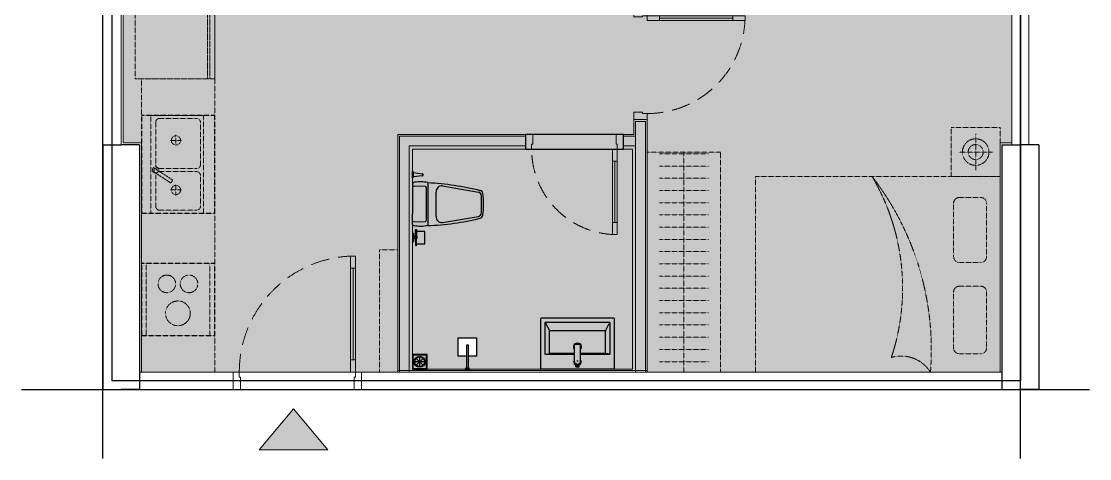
# Model space of a CAD drawing. Header units: millimetres. Extents: x -623 to 8110, y -735 to 8898.
# Drawn here: x -623 to 8110, y -735 to 2840 of the extents above; entities that cross this region are included whole.
import ezdxf

# ---------------------------------------------------------------- set-up
doc = ezdxf.new("R2010")
doc.units = ezdxf.units.MM
doc.set_wipeout_variables(frame=1)
for name, pattern in [('3PN B$0$HIDDENX2', [0.75, 0.5, -0.25]), ('CONTINOUS', [0]), ('HIDDEN', [9.525, 6.35, -3.175]), ('HIDDENX2', [0.75, 0.5, -0.25])]:
    doc.linetypes.add(name, pattern=pattern)
doc.layers.get('0').update_dxf_attribs({"color": 231})
doc.layers.get('DefPoints').update_dxf_attribs({"color": 191})
for name, color, linetype in [('2PN A1$0$KT - Net Nhat', 8, 'Continuous'), ('A-CONC', 2, 'Continuous'), ('A-EQPM', 127, 'Continuous')]:
    doc.layers.add(name, color=color, linetype=linetype)
doc.layers.add('A-AREA-WALL-CENTER', color=210, linetype='Continuous', plot=False)
for name, color, linetype, lineweight in [('A-Dien tich TT', 152, 'HIDDENX2', 5), ('A-DOOR', 142, 'Continuous', 9), ('A-FNSH', 253, 'Continuous', 9), ('A-FURN', 251, 'HIDDEN', 5), ('A-Hatch mau co cau', 7, 'Continuous', 9), ('A-PATT', 252, 'Continuous', 9), ('A-WALL', 1, 'Continuous', 13), ('A-WALL-INT', 31, 'Continuous', 20), ('A-WALL-PRTN', 6, 'Continuous', 9)]:
    doc.layers.add(name, color=color, linetype=linetype, lineweight=lineweight)

# ---------------------------------------------------------------- blocks, each defined once
blk = doc.blocks.new('E-CHUNG-GATHOATSAN-01')
at = {"ltscale": 2}
for p, q in [((88.3, 88.3), (31.7, 31.7)), ((88.3, 31.7), (31.7, 88.3)), ((60, 20), (60, 100)), ((100, 60), (20, 60))]:
    blk.add_line(p, q, dxfattribs=at)
for points in [[(120, 120), (0, 120), (0, 0), (120, 0)], [(115, 115), (5, 115), (5, 5), (115, 5)]]:
    blk.add_lwpolyline(points, close=True, dxfattribs=at)
for radius in [45, 40]:
    blk.add_circle((60, 60), radius, dxfattribs=at)
blk = doc.blocks.new('E-VS-VOISENTAM-01')
at = {"color": 0}
blk.add_wipeout([(-6.3, -17.9), (-6.3, -7.6), (-105.3, -7.6), (-105.3, -75.1), (-255.3, -75.1), (-255.3, 74.9), (-105.3, 74.9), (-105.3, 7.4), (-6.3, 7.4), (-6.3, 17.9), (0, 17.9), (0, -17.9)], dxfattribs=at)
blk.add_lwpolyline([(-105.3, -7.6), (-105.3, -75.1), (-255.3, -75.1), (-255.3, 74.9), (-105.3, 74.9), (-105.3, 7.4)], dxfattribs=at)
for points in [[(-195.1, -7.6), (-6.3, -7.6), (-6.3, 7.4), (-195.1, 7.4)], [(-6.3, -17.9), (0, -17.9), (0, 17.9), (-6.3, 17.9)]]:
    blk.add_lwpolyline(points, close=True, dxfattribs=at)
blk = doc.blocks.new('E-VS-BONCAU-01')
for p, q in [((-145.5, -13.9), (-139.8, 0.5)), ((-148.9, -57.3), (-145.5, -13.9)), ((-146.2, -104.4), (-148.9, -57.3)), ((145.4, -15), (148.5, -58.4)), ((148.5, -58.4), (145.4, -105.5)), ((213.1, -0.8), (265.4, -1)), ((221.8, -9.6), (256.7, -9.7)), ((230.2, -79.4), (221.8, -9.6)), ((256.7, -9.7), (247.7, -79.5)), ((-0.5, -126.3), (-176.3, -125.6)), ((-136.7, -112.2), (-146.2, -104.4)), ((-0.4, -113.3), (-136.7, -112.2)), ((-0.5, -126.3), (-0.5, -126.3)), ((175.4, -127), (-0.5, -126.3)), ((135.8, -113.2), (-0.4, -113.3)), ((145.4, -105.5), (135.8, -113.2)), ((-150.9, -245), (-101.2, -539.8)), ((-100, -194.5), (98.5, -195.2)), ((149, -246.1), (97.1, -540.5)), ((-71.2, -564.4), (-2.2, -564.6)), ((-2.2, -564.6), (66.9, -564.9))]:
    blk.add_line(p, q)
for points in [[(-307.4, -12.3), (-240.3, -12.3), (-240.3, 0.4), (-307.4, 0.4)], [(-324.6, -100.9), (-223.3, -100.9), (-223.3, -24.5), (-324.6, -24.5)], [(-281.4, -35.9), (-281.4, -12.3), (-266.2, -12.3), (-266.2, -35.9)]]:
    blk.add_lwpolyline(points, close=True)
for points in [[(160.1, -0.6), (0, 0), (-160.1, 0.6)], [(139.8, -0.5), (145.4, -15)]]:
    blk.add_lwpolyline(points)
for points in [[(-337.2, -33.4), (-281.4, -33.4), (-281.4, -26.6), (-337.2, -26.6, 1)], [(-210.5, -33.4), (-266.2, -33.4), (-266.2, -26.6), (-210.5, -26.6, -1)]]:
    blk.add_lwpolyline(points, format="xyb", close=True)
for centre, radius, start, end in [((225.4, 2.7), 12.8, 195.93034, 253.62994), ((238.9, -79.4), 8.72, 179.78014, 359.78014), ((253.1, 2.6), 12.8, 285.93034, 343.62994)]:
    blk.add_arc(centre, radius, start, end)
for centre, major_axis, ratio, start_param, end_param in [((-160.1, -17.6), (-12.9, -12.8), 1, 3.926991, 5.363819), ((-160.1, -17.6), (-12.9, -12.8), 1, 3.926991, 5.363819), ((-160.1, -17.6), (-12.9, -12.8), 1, 3.926991, 5.363819), ((160, -18.8), (-12.9, -12.8), 1, 2.490163, 3.926991), ((160, -18.8), (-12.9, -12.8), 1, 2.490163, 3.926991), ((-309.7, -59.9), (-491.9, 11.9), 0.754969, 2.992228, 3.290957), ((1638.9, -88), (-275.8, 1956.4), 0.917923, 1.461172, 1.68042), ((-105.7, -239.6), (-32.1, 32.3), 1, 5.374496, 7.190108), ((103.9, -240.4), (-32.3, -32.1), 1, 2.23467, 4.050282), ((-85.9, -545.6), (-22.1, -22), 1, -0.518895, 0.614897), ((-85.9, -545.6), (-22.1, -22), 1, -0.518895, 0.614897), ((-71, -533.5), (-21.8, 21.9), 1, 0.993435, 2.351364), ((-9.9, -27.7), (-393.7, -390.7), 1, 0.641923, 0.802984), ((-9.9, -27.7), (-393.7, -390.7), 1, 0.641923, 0.802984), ((9.6, -27.8), (-390.7, 393.7), 1, 2.338609, 2.49967), ((9.6, -27.8), (-390.7, 393.7), 1, 2.338609, 2.49967), ((66.9, -534), (-21.8, 21.9), 1, 2.361025, 3.718954), ((81.7, -546.2), (-22.1, -22), 1, 0.955899, 2.089692), ((81.7, -546.2), (-22.1, -22), 1, 0.955899, 2.089692)]:
    blk.add_ellipse(centre, major_axis=major_axis, ratio=ratio, start_param=start_param, end_param=end_param)
at = {"extrusion": (0, 0, -1)}
for centre, major_axis, ratio, start_param, end_param in [((309.2, -62.3), (492, 8.1), 0.754969, 2.992228, 3.290957), ((-1639.5, -75.4), (-290.8, -1954.2), 0.917923, 4.602765, 4.822013)]:
    blk.add_ellipse(centre, major_axis=major_axis, ratio=ratio, start_param=start_param, end_param=end_param, dxfattribs=at)
blk = doc.blocks.new('A$C99de5d64')
at = {"layer": 'A-Hatch mau co cau', "true_color": 0xb30000}
h = blk.add_hatch(color=12, dxfattribs=at)
h.dxf.hatch_style = 1
h.paths.add_polyline_path([(-174.8, 210), (0, 0), (175.2, 210)])
at = {"layer": 'A-Hatch mau co cau', "color": 12, "true_color": 0xb30000}
blk.add_lwpolyline([(-174.8, 210), (0, 0), (175.2, 210)], close=True, dxfattribs=at)
blk = doc.blocks.new('*U20')
blk.add_line((-100, 70), (-850, 70))
for points in [[(140, 1050), (140, 990), (40, 990), (40, 1000), (0, 1000), (0, 1050)], [(0, 50), (-950, 50), (-950, 90), (0, 90)], [(-100, 50), (-100, 90), (-850, 90), (-850, 50)], [(140, 0), (140, 60), (40, 60), (40, 50), (0, 50), (0, 0)]]:
    blk.add_lwpolyline(points, close=True)
at = {"linetype": '3PN B$0$HIDDENX2', "ltscale": 300}
blk.add_arc((0, 50), 950, 90, 180, dxfattribs=at)
blk = doc.blocks.new('*U27')
blk.add_line((-100, -70), (-600, -70))
for points in [[(120, 0), (120, -60), (40, -60), (40, -50), (0, -50), (0, 0)], [(0, -50), (-700, -50), (-700, -90), (0, -90)], [(-100, -50), (-100, -90), (-600, -90), (-600, -50)], [(120, -800), (120, -740), (40, -740), (40, -750), (0, -750), (0, -800)]]:
    blk.add_lwpolyline(points, close=True)
at = {"linetype": '3PN B$0$HIDDENX2', "ltscale": 300}
blk.add_arc((0, -50), 700, 180, 270, dxfattribs=at)
blk = doc.blocks.new('F-PN-TUGIAY-01')
at = {"linetype": 'HIDDEN', "ltscale": 0.3}
blk.add_lwpolyline([(0, -1000), (150, -1000), (150, 0), (0, 0)], close=True, dxfattribs=at)
blk = doc.blocks.new('F-PN-GIUONG-2000X1600')
at = {"linetype": 'HIDDEN', "ltscale": 0.3}
for p, q in [((332.5, -150.5), (159.2, -150.5)), ((111.4, -198.4), (111.4, -655.8)), ((380.4, -655.8), (380.4, -198.4)), ((159.2, -703.7), (332.5, -703.7)), ((111.4, -1381), (111.4, -944.2)), ((159.2, -896.3), (332.5, -896.3)), ((380.4, -944.2), (380.4, -1381)), ((332.5, -1428.8), (159.2, -1428.8))]:
    blk.add_line(p, q, dxfattribs=at)
blk.add_lwpolyline([(2000, 0), (2000, -1600), (0, -1600), (0, 0), (2000, 0)], dxfattribs=at)
for centre, radius, start, end in [((2879.5, -182.5), 2316.9, 175.48135, 217.72002), ((808.7, 149.5), 281.8, 212.03819, 286.6668), ((159.2, -198.4), 47.8, 90, 180), ((332.5, -198.4), 47.8, 0, 90), ((2591, -687.7), 1793.5, 161.56279, 210.57443), ((159.2, -655.8), 47.8, 180, 270), ((332.5, -655.8), 47.8, 270, 0), ((159.2, -944.2), 47.8, 90, 180), ((332.5, -944.2), 47.8, 0, 90), ((159.2, -1381), 47.8, 180, 270), ((332.5, -1381), 47.8, 270, 0)]:
    blk.add_arc(centre, radius, start, end, dxfattribs=at)
blk = doc.blocks.new('*U23')
blk.add_line((-100, -70), (-700, -70))
for points in [[(110, 0), (110, -60), (40, -60), (40, -50), (0, -50), (0, 0)], [(0, -50), (-800, -50), (-800, -90), (0, -90)], [(-100, -50), (-100, -90), (-700, -90), (-700, -50)], [(110, -900), (110, -840), (40, -840), (40, -850), (0, -850), (0, -900)]]:
    blk.add_lwpolyline(points, close=True)
at = {"linetype": '3PN B$0$HIDDENX2', "ltscale": 300}
blk.add_arc((0, -50), 800, 180, 270, dxfattribs=at)
blk = doc.blocks.new('E-CHUNG-TULANH-01')
at = {"linetype": 'HIDDEN', "ltscale": 0.3}
for p, q in [((300, 650), (0, 650)), ((0, 650), (0, 610)), ((0, 650), (555, 650)), ((0, 610), (0, 650)), ((310, 650), (300, 650)), ((555, 650), (310, 650)), ((615, 660), (555, 660)), ((555, 660), (555, 650)), ((555, 660), (555, 640)), ((615, 660), (555, 660)), ((555, 640), (615, 640)), ((615, 650), (615, 660)), ((615, 640), (615, 660)), ((650, 650), (615, 650)), ((650, 610), (650, 650)), ((650, 650), (650, 610)), ((0, 610), (650, 610)), ((650, 610), (0, 610)), ((0, 590), (0, 0)), ((650, 590), (0, 590)), ((0, 590), (650, 590)), ((0, 0), (0, 590)), ((650, 0), (650, 590)), ((650, 590), (650, 0))]:
    blk.add_line(p, q, dxfattribs=at)
blk.add_lwpolyline([(0, 0), (650, 0), (650, 590), (0, 590)], close=True, dxfattribs=at)
blk = doc.blocks.new('*U35')
at = {"linetype": 'HIDDEN', "ltscale": 0.3}
for p, q in [((86.1, 499.5), (86.1, 101.1)), ((186.1, 499.5), (186.1, 101.1)), ((286.1, 499.5), (286.1, 101.1)), ((386.1, 499.5), (386.1, 101.1)), ((486.1, 499.5), (486.1, 101.1)), ((586.1, 499.5), (586.1, 101.1)), ((686.1, 499.5), (686.1, 101.1)), ((786.1, 499.5), (786.1, 101.1)), ((886.1, 499.5), (886.1, 101.1)), ((986.1, 499.5), (986.1, 101.1)), ((1086.1, 499.5), (1086.1, 101.1)), ((1186.1, 499.5), (1186.1, 101.1)), ((1286.1, 499.5), (1286.1, 101.1)), ((1386.1, 499.5), (1386.1, 101.1)), ((1486.1, 499.5), (1486.1, 101.1)), ((1586.1, 499.5), (1586.1, 101.1)), ((1686.1, 499.5), (1686.1, 101.1)), ((1786.1, 499.5), (1786.1, 101.1)), ((0, 300), (1800, 300))]:
    blk.add_line(p, q, dxfattribs=at)
blk.add_lwpolyline([(0, 0), (1800, 0), (1800, 600), (0, 600)], close=True, dxfattribs=at)
blk = doc.blocks.new('F-PN-DONGIUONG-01')
at = {"linetype": 'HIDDEN', "ltscale": 0.3}
for p, q in [((-200, -348.1), (-200, -51.9)), ((-338.8, -200), (-61.2, -200))]:
    blk.add_line(p, q, dxfattribs=at)
blk.add_lwpolyline([(0, -400), (-400, -400), (-400, 0), (0, 0)], close=True, dxfattribs=at)
for radius in [108.5, 61.3]:
    blk.add_circle((-200, -200), radius, dxfattribs=at)
blk = doc.blocks.new('E-BEP-BEP-03LO')
at = {"ltscale": 0.3}
blk.add_lwpolyline([(560, -590), (40, -590), (40, 0), (560, 0)], close=True, dxfattribs=at)
for centre, radius in [((298.3, -181.4), 101.2), ((207.6, -422.3), 72), ((389.1, -422.3), 72)]:
    blk.add_circle(centre, radius, dxfattribs=at)
at = {"layer": 'DefPoints', "color": 250, "linetype": 'HIDDEN', "ltscale": 0.3}
blk.add_lwpolyline([(0, 0), (600, 0), (600, -590), (0, -590)], close=True, dxfattribs=at)
blk = doc.blocks.new('E-BEP-BORUABAT-02')
at = {"ltscale": 0.3}
for p, q in [((25, -452.2), (25, -132.2)), ((55, -117.2), (405, -117.2)), ((435, -452.2), (435, -132.2)), ((460, -452.2), (460, -132.2)), ((745, -117.2), (490, -117.2)), ((775, -452.2), (775, -132.2)), ((404.5, -482.2), (55.5, -482.2)), ((490.5, -482.2), (744.5, -482.2))]:
    blk.add_line(p, q, dxfattribs=at)
at = {"ltscale": 0.3, "extrusion": (-1.67159e-29, -3.30872e-24, -1)}
for p, q in [((205, -237.2), (205, -327.2)), ((610, -237.2), (610, -327.2)), ((160, -282.2), (250, -282.2)), ((655, -282.2), (565, -282.2))]:
    blk.add_line(p, q, dxfattribs=at)
at = {"ltscale": 0.3}
blk.add_lwpolyline([(800, -507.2), (0, -507.2), (0, -77.2), (800, -77.2)], close=True, dxfattribs=at)
for points in [[(526.8, -252.8), (432.7, -108)], [(457.3, -93.9), (551.5, -238.7)]]:
    blk.add_lwpolyline(points, dxfattribs=at)
for centre in [(205, -282.2), (610, -282.2)]:
    blk.add_circle(centre, 37.5, dxfattribs=at)
for centre, radius, start, end in [((55, -147.2), 30, 89.99971, 179.99971), ((404.9, -147.2), 30.1, 0.12016, 89.94977), ((445.5, -115.7), 25.7, 331.89153, 264.77328), ((445, -115.9), 14.2, 29.73488, 209.73488), ((490.1, -147.2), 30.1, 90.04965, 179.87926), ((745, -147.2), 30, 359.99971, 89.99971), ((527.9, -226), 26.9, 267.84409, 331.62567), ((55.4, -451.7), 30.4, 180.80983, 270.13661), ((404.2, -451.4), 30.8, 270.61845, 358.50448), ((490.8, -451.4), 30.8, 181.49494, 269.38097), ((744.6, -451.7), 30.4, 269.86281, 359.18959)]:
    blk.add_arc(centre, radius, start, end, dxfattribs=at)
at = {"layer": 'DefPoints', "color": 250, "linetype": 'HIDDEN', "ltscale": 0.3}
blk.add_lwpolyline([(800, -600), (0, -600), (0, 0), (800, 0)], close=True, dxfattribs=at)
blk = doc.blocks.new('*U69')
at = {"ltscale": 0.3}
blk.add_lwpolyline([(600, 2400), (0, 2400), (0, 0), (600, 0)], close=True, dxfattribs=at)
blk = doc.blocks.new('E-VS-LAVABO-02')
at = {"extrusion": (0, 0, -1)}
for p, q in [((-300, 6), (-300, 414)), ((-294, 420), (294, 420)), ((-265, 126), (-265, 379)), ((-259, 385), (259, 385)), ((-230.4, 317.6), (-258.8, 374.4)), ((230.4, 317.6), (258.8, 374.4)), ((265, 379), (265, 126)), ((300, 414), (300, 6)), ((-230, 133.5), (-230, 309)), ((-224, 315), (224, 315)), ((230, 133.5), (230, 309)), ((-22, 203.7), (22, 203.7)), ((-24, 120), (-259, 120)), ((-257.6, 123), (-232.4, 128.4)), ((-24, 127.5), (-224, 127.5)), ((224, 127.5), (24, 127.5)), ((259, 120), (24, 120)), ((257.6, 123), (232.4, 128.4)), ((294, 0), (-294, 0)), ((-25.4, 70), (-26.5, 70)), ((-24, 70), (-24, 71.6)), ((-15.5, 48.2), (-13.1, 48.2)), ((-12.5, 44.1), (-12.5, 48.5)), ((-12.5, 19.6), (-12.5, 33.7)), ((-10.5, 35.7), (-7.5, 35.7)), ((10.5, 17.6), (-10.5, 17.6)), ((7.5, 35.5), (-7.5, 35.5)), ((5, 65), (-5, 65)), ((7.5, 35.7), (10.5, 35.7)), ((12.5, 43.8), (13.1, 43.8)), ((12.5, 19.6), (12.5, 33.7)), ((13.1, 46), (14.9, 46)), ((14.9, 43.8), (15.5, 43.8)), ((26.5, 70), (25.4, 70))]:
    blk.add_line(p, q, dxfattribs=at)
at = {"extrusion": (0, 0, -1), "flags": 128}
for points in [[(24, 39), (24, 201.7), (24, 202.4)], [(-24, 39), (-24, 201.7), (-24, 202.4)], [(-22, 37), (-15.6, 37), (15.6, 37), (22, 37)], [(12, 35), (14.4, 36.3), (15.6, 37)], [(12.8, 48.8), (15.5, 48.8), (15.5, 48.2), (13.1, 48.2), (13.1, 44.4), (15.5, 44.4), (15.5, 43.8), (12.8, 43.8), (15.5, 43.8)], [(11, 34), (10.5, 34), (-10.5, 34), (-11, 34)], [(10.5, 28.1), (0, 28.1), (-10.5, 28.1)], [(-15.6, 37), (-14.4, 36.3), (-12, 35)]]:
    blk.add_lwpolyline(points, dxfattribs=at)
for points in [[(22, 204.4), (-22, 204.4)], [(-12.5, 48.8), (-12.5, 43.8), (-13.1, 43.8), (-13.1, 46), (-14.9, 46), (-14.9, 43.8), (-15.5, 43.8), (-15.5, 48.8), (-14.9, 48.8), (-14.9, 46.6), (-13.1, 46.6), (-13.1, 48.8)]]:
    blk.add_lwpolyline(points, close=True, dxfattribs=at)
at = {"extrusion": (0, 0, -1)}
for centre, radius, start, end in [((294, 414), 6, 0, 90), ((259, 379), 6, 0, 90), ((-259, 379), 6, 90, 180), ((-294, 414), 6, 90, 180), ((224, 309), 6, 0, 90), ((-224, 309), 6, 90, 180), ((0, 185), 31, 320.62686, 219.37314), ((22, 201.7), 1.99, 0.21514, 90.21353), ((-22, 201.7), 1.99, 89.78647, 179.78486), ((259, 126), 6, 270, 0), ((224, 133.5), 6, 270, 0), ((-224, 133.5), 6, 180, 270), ((-259, 126), 6, 180, 270), ((294, 6), 6, 270, 0), ((0, 59.7), 27.5, 330.77713, 28.28414), ((0, 59.7), 26.5, 334.91237, 24.22074), ((22, 39), 2, 270, 0), ((12.8, 48.5), 0.298, 89.78647, 179.78486), ((12.8, 44.1), 0.298, 180.21514, 270.21353), ((12.8, 44.1), 0.298, 180.21514, 270.21353), ((10.5, 33.7), 2, 0, 39.64467), ((11, 32.5), 1.5, 0, 90), ((11, 29.6), 1.5, 270, 0), ((10.5, 19.6), 2, 270, 0), ((10.5, 33.7), 2, 40.21561, 90), ((-10.5, 33.7), 2, 90, 139.5327), ((-10.5, 19.6), 2, 180, 270), ((-11, 32.5), 1.5, 90, 180), ((-11, 29.6), 1.5, 180, 270), ((-10.5, 33.7), 2, 140.36277, 180), ((-22, 39), 2, 180, 270), ((0, 59.7), 26.5, 154.68391, 205.08763), ((0, 59.7), 27.5, 151.64819, 209.22287), ((-294, 6), 6, 180, 270)]:
    blk.add_arc(centre, radius, start, end, dxfattribs=at)
for centre, major_axis, start_param, end_param in [((-22, 202.4), (2, 0), 1.570796, 3.141593), ((22, 202.4), (-2, 0), 3.141593, 4.712389)]:
    blk.add_ellipse(centre, major_axis=major_axis, ratio=0.984382, start_param=start_param, end_param=end_param)
for points, knots in [([(-24, 70.6), (-24, 70.8), (-24, 71.4), (-24, 72.7), (-24, 74.5), (-24, 76.5), (-24, 78.3), (-24, 79.4), (-24, 79.7)], [0, 0, 0, 0, 0.170042, 0.387138, 0.569985, 0.748798, 0.931358, 1, 1, 1, 1]), ([(-10.5, 28.1), (-10.6, 28.1), (-10.7, 28.1), (-10.8, 28.1), (-11, 28.1), (-11, 28.1), (-11, 28.1)], [0, 0, 0, 0, 0.250855, 0.500152, 0.749125, 1, 1, 1, 1]), ([(10.5, 28.1), (10.6, 28.1), (10.7, 28.1), (10.8, 28.1), (11, 28.1), (11, 28.1), (11, 28.1)], [0, 0, 0, 0, 0.250855, 0.500152, 0.749125, 1, 1, 1, 1]), ([(24, 70.6), (24, 70.8), (24, 71.4), (24, 72.7), (24, 74.5), (24, 76.5), (24, 78.3), (24, 79.4), (24, 79.7)], [0, 0, 0, 0, 0.170042, 0.387138, 0.569985, 0.748798, 0.931358, 1, 1, 1, 1])]:
    blk.add_open_spline(points, degree=3, knots=knots)

msp = doc.modelspace()

# ---------------------------------------------------------------- hatches: boundary and pattern name
at = {"layer": 'A-PATT', "ltscale": 0.3, "true_color": 0xb8c7d1}
h = msp.add_hatch(color=9, dxfattribs=at)
h.dxf.hatch_style = 1
h.paths.add_polyline_path([(3768.4, 3726.1), (4308.4, 3726.1), (4308.4, 3026.1), (3768.4, 3026.1)], flags=16)
h.paths.add_polyline_path([(6128.4, 6316.1), (5978.4, 6316.1), (5978.4, 8166.1), (2743.4, 8165.2), (2743.4, 8181.1), (343.4, 8181.1), (343.4, 7329.9), (543.4, 7331.3), (543.4, 7130.9), (343.4, 7131.1), (343.4, 6981.1), (358.4, 6981.1), (358.4, 6316.1), (208.4, 6316.1), (208.4, 1846.1), (358.4, 1846.1), (358.4, -28.9), (2453.4, -28.9), (2453.4, -13.9), (3483.4, -13.9), (4493.4, -13.9), (4493.4, -28.9), (7378.4, -28.9), (7378.4, 1846.1), (7473.4, 1846.1), (7473.4, 3176.1), (7273.1, 3176.1), (7273.4, 3826.1), (7473.4, 3826.1), (7473.4, 5581.1), (6128.4, 5581.3)])

# ---------------------------------------------------------------- linework, layer by layer
at = {"layer": '2PN A1$0$KT - Net Nhat'}
msp.add_lwpolyline([(4298.4, 1916.1), (3498.4, 1916.1), (3498.4, 1796.1), (4298.4, 1796.1)], close=True, dxfattribs=at)
at = {"layer": 'A-AREA-WALL-CENTER'}
msp.add_lwpolyline([(118.4, 8331.1), (343.4, 8331.1), (343.4, 8331.1), (2743.4, 8331.1), (2743.4, 8256.1), (6218.4, 8256.1), (6218.4, 5731.5), (7543.4, 5731.1), (7543.4, -98.9), (118.4, -98.9)], close=True, dxfattribs=at)
at = {"layer": 'A-CONC'}
for p, q in [((43.4, 1831.1), (193.4, 1831.1)), ((43.4, 1831.1), (43.4, -168.9)), ((343.4, 1831.1), (193.4, 1831.1)), ((343.4, 1831.1), (343.4, -168.9)), ((7393.4, 1831.1), (7543.4, 1831.1)), ((7393.4, 1831.1), (7393.4, -168.9)), ((7693.4, 1831.1), (7543.4, 1831.1)), ((7693.4, 1831.1), (7693.4, -168.9)), ((43.4, -168.9), (193.4, -168.9)), ((343.4, -168.9), (193.4, -168.9)), ((7393.4, -168.9), (7543.4, -168.9)), ((7693.4, -168.9), (7543.4, -168.9))]:
    msp.add_line(p, q, dxfattribs=at)
at = {"layer": 'A-FNSH'}
for p, q in [((193.4, 6331.1), (193.4, 1831.1)), ((208.4, 6316.1), (208.4, 1846.1)), ((208.4, 1846.1), (358.4, 1846.1)), ((358.4, 1846.1), (358.4, -28.9)), ((193.4, 1831.1), (343.4, 1831.1)), ((343.4, 1831.1), (343.4, -28.9)), ((343.4, -28.9), (350.9, -28.9)), ((358.4, -28.9), (350.9, -28.9))]:
    msp.add_line(p, q, dxfattribs=at)
at = {"layer": 'A-FNSH', "ltscale": 0.3}
for p, q in [((4493.4, 2036.1), (4383.4, 2036.1)), ((4383.4, 2036.1), (4383.4, 1916.1)), ((4478.4, 2021.1), (4398.4, 2021.1)), ((4398.4, 2021.1), (4398.4, 1901.1)), ((4478.4, -28.9), (4478.4, 2021.1)), ((4493.4, -28.9), (4493.4, 2036.1)), ((3498.4, 1916.1), (2453.4, 1916.1)), ((2453.4, 1916.1), (2453.4, -28.9)), ((3498.4, 1901.1), (2468.4, 1901.1)), ((2468.4, 1901.1), (2468.4, -28.9)), ((3498.4, 1916.1), (3498.4, 1908.6)), ((3498.4, 1901.1), (3498.4, 1908.6)), ((4383.4, 1916.1), (4298.4, 1916.1)), ((4298.4, 1916.1), (4298.4, 1908.6)), ((4298.4, 1901.1), (4298.4, 1908.6)), ((4398.4, 1901.1), (4298.4, 1901.1)), ((7473.4, 1846.1), (7378.4, 1846.1)), ((7378.4, 1846.1), (7378.4, -28.9)), ((7473.4, 1846.1), (7473.4, 1838.6)), ((7473.4, 1831.1), (7473.4, 1838.6)), ((2548.4, -28.9), (2548.4, 1821.1)), ((2548.4, 1821.1), (3498.4, 1821.1)), ((2573.4, -3.9), (2573.4, 1796.1)), ((2573.4, 1796.1), (3498.4, 1796.1)), ((3498.4, 1821.1), (3498.4, 1808.6)), ((3498.4, 1796.1), (3498.4, 1808.6)), ((4298.4, 1821.1), (4298.4, 1808.6)), ((4298.4, 1821.1), (4398.4, 1821.1)), ((4298.4, 1796.1), (4298.4, 1808.6)), ((4298.4, 1796.1), (4373.4, 1796.1)), ((4373.4, 1796.1), (4373.4, -3.9)), ((4398.4, 1821.1), (4398.4, -28.9)), ((7473.4, 1831.1), (7393.4, 1831.1)), ((7393.4, 1831.1), (7393.4, -28.9)), ((2453.4, -28.9), (2460.9, -28.9)), ((2468.4, -28.9), (2460.9, -28.9)), ((3498.4, -28.9), (2548.4, -28.9)), ((3520.1, -3.9), (2573.4, -3.9)), ((4398.4, -28.9), (3498.4, -28.9)), ((3498.4, -28.9), (3498.4, -28.9)), ((4373.4, -3.9), (3520.1, -3.9)), ((3520.1, -3.9), (3520.1, -3.9)), ((4478.4, -28.9), (4485.9, -28.9)), ((4493.4, -28.9), (4485.9, -28.9)), ((7378.4, -28.9), (7385.9, -28.9)), ((7393.4, -28.9), (7385.9, -28.9))]:
    msp.add_line(p, q, dxfattribs=at)
at = {"layer": 'A-WALL'}
for p, q in [((4398.4, -28.9), (4398.4, 2021.1)), ((4398.4, 2021.1), (4438.4, 2021.1)), ((4478.4, 2021.1), (4438.4, 2021.1)), ((4478.4, -28.9), (4478.4, 2021.1)), ((2468.4, -28.9), (2468.4, 1901.1)), ((2468.4, 1901.1), (3498.4, 1901.1)), ((3498.4, 1901.1), (3498.4, 1861.1)), ((3498.4, 1821.1), (3498.4, 1861.1)), ((4398.4, 1901.1), (4298.4, 1901.1)), ((4298.4, 1901.1), (4298.4, 1861.1)), ((4298.4, 1821.1), (4298.4, 1861.1)), ((4398.4, 1901.1), (4398.4, 1861.1)), ((4398.4, 1821.1), (4398.4, 1861.1)), ((2548.4, -28.9), (2548.4, 1821.1)), ((2548.4, 1821.1), (3498.4, 1821.1)), ((4398.4, 1821.1), (4298.4, 1821.1)), ((2468.4, -28.9), (2508.4, -28.9)), ((2548.4, -28.9), (2508.4, -28.9)), ((4398.4, -28.9), (4438.4, -28.9)), ((4478.4, -28.9), (4438.4, -28.9))]:
    msp.add_line(p, q, dxfattribs=at)
at = {"layer": 'A-WALL-INT'}
for p, q in [((7473.4, 1831.1), (7473.4, 5731.1)), ((7613.4, 1831.1), (7613.4, 5731.1)), ((7473.4, 1831.1), (7543.4, 1831.1)), ((7613.4, 1831.1), (7543.4, 1831.1)), ((343.4, -28.9), (343.4, -98.9)), ((343.4, -28.9), (1108.4, -28.9)), ((1108.4, -28.9), (1108.4, -98.9)), ((2158.4, -28.9), (2158.4, -98.9)), ((7393.4, -28.9), (7393.4, -98.9)), ((343.4, -168.9), (343.4, -98.9)), ((343.4, -168.9), (1108.4, -168.9)), ((1108.4, -168.9), (1108.4, -98.9)), ((2158.4, -168.9), (2158.4, -98.9)), ((7393.4, -168.9), (2158.4, -168.9)), ((7393.4, -168.9), (7393.4, -98.9))]:
    msp.add_line(p, q, dxfattribs=at)
at = {"layer": 'A-WALL-PRTN'}
for p, q in [((43.4, 6331.1), (43.4, 1831.1)), ((193.4, 6331.1), (193.4, 1831.1)), ((43.4, 1831.1), (118.4, 1831.1)), ((193.4, 1831.1), (118.4, 1831.1))]:
    msp.add_line(p, q, dxfattribs=at)
at = {"layer": 'DefPoints', "ltscale": 0.3}
for p, q in [((43.4, -735.5), (43.4, 8897.7)), ((7543.4, -735.5), (7543.4, 8897.7)), ((-623.2, -168.9), (8109.9, -168.9))]:
    msp.add_line(p, q, dxfattribs=at)

# ---------------------------------------------------------------- block references
at = {"xscale": 1.600000000000002, "yscale": 1.600000000000002, "zscale": 1.600000000000002, "rotation": 180}
msp.add_blockref('A$C99de5d64', (1601.4, -328.5), dxfattribs=at)
at = {"layer": 'A-DOOR', "ltscale": 0.3, "xscale": -1}
msp.add_blockref('*U23', (4493.4, 2936.1), dxfattribs=at)
for name, p, rotation in [('*U27', (4298.4, 1796.1), 270), ('*U20', (2158.4, -28.9), 90)]:
    msp.add_blockref(name, p, dxfattribs=dict(at, rotation=rotation))
at = {"layer": 'A-EQPM', "linetype": 'HIDDEN', "rotation": 89.99999999999999}
msp.add_blockref('E-VS-BONCAU-01', (2573.4, 1346.1), dxfattribs=at)
at = {"layer": 'A-EQPM', "linetype": 'HIDDEN'}
for name, p in [('E-VS-LAVABO-02', (3923.4, -3.9)), ('E-CHUNG-GATHOATSAN-01', (2573.4, -3.9))]:
    msp.add_blockref(name, p, dxfattribs=at)
at = {"layer": 'A-FURN', "xscale": -0.9999978343900534, "yscale": 0.9999978343900534, "zscale": 0.9999978343900534, "rotation": 270}
msp.add_blockref('E-CHUNG-TULANH-01', (308.4, 2371.1), dxfattribs=at)
at = {"layer": 'A-FURN', "linetype": 'HIDDEN', "rotation": 180}
msp.add_blockref('*U69', (958.4, 2371.1), dxfattribs=at)
at = {"layer": 'A-FURN', "xscale": -1}
for name, p, rotation in [('E-BEP-BORUABAT-02', (358.4, 2071.1), 90), ('*U35', (4493.4, -28.9), 270), ('E-BEP-BEP-03LO', (358.4, 271.1), 180)]:
    msp.add_blockref(name, p, dxfattribs=dict(at, rotation=rotation))
at = {"layer": 'A-FURN', "linetype": 'HIDDEN'}
msp.add_blockref('F-PN-DONGIUONG-01', (7378.4, 1971.1), dxfattribs=at)
at = {"layer": 'A-FURN', "rotation": 180}
msp.add_blockref('F-PN-GIUONG-2000X1600', (7378.4, -28.9), dxfattribs=at)
at = {"layer": 'A-FURN'}
msp.add_blockref('F-PN-TUGIAY-01', (2303.4, 971.1), dxfattribs=at)

# ---------------------------------------------------------------- next in the draw order: block references
at = {"layer": 'A-EQPM', "linetype": 'HIDDEN', "rotation": 270}
msp.add_blockref('E-VS-VOISENTAM-01', (3023.4, -3.9), dxfattribs=at)

# ---------------------------------------------------------------- next in the draw order: linework, layer by layer
at = {"layer": 'A-Dien tich TT', "linetype": 'CONTINOUS'}
msp.add_lwpolyline([(208.4, 6316.1), (208.4, 1846.1), (358.4, 1846.1), (358.4, -28.9), (2453.4, -28.9), (2453.4, -13.9), (3483.4, -13.9), (4493.4, -13.9), (4493.4, -28.9), (7378.4, -28.9), (7378.4, 1846.1), (7473.4, 1846.1), (7473.4, 3176.1)], dxfattribs=at)
at = {"layer": 'A-WALL-INT'}
msp.add_line((7393.4, -28.9), (2158.4, -28.9), dxfattribs=at)

doc.saveas('drawing.dxf')
